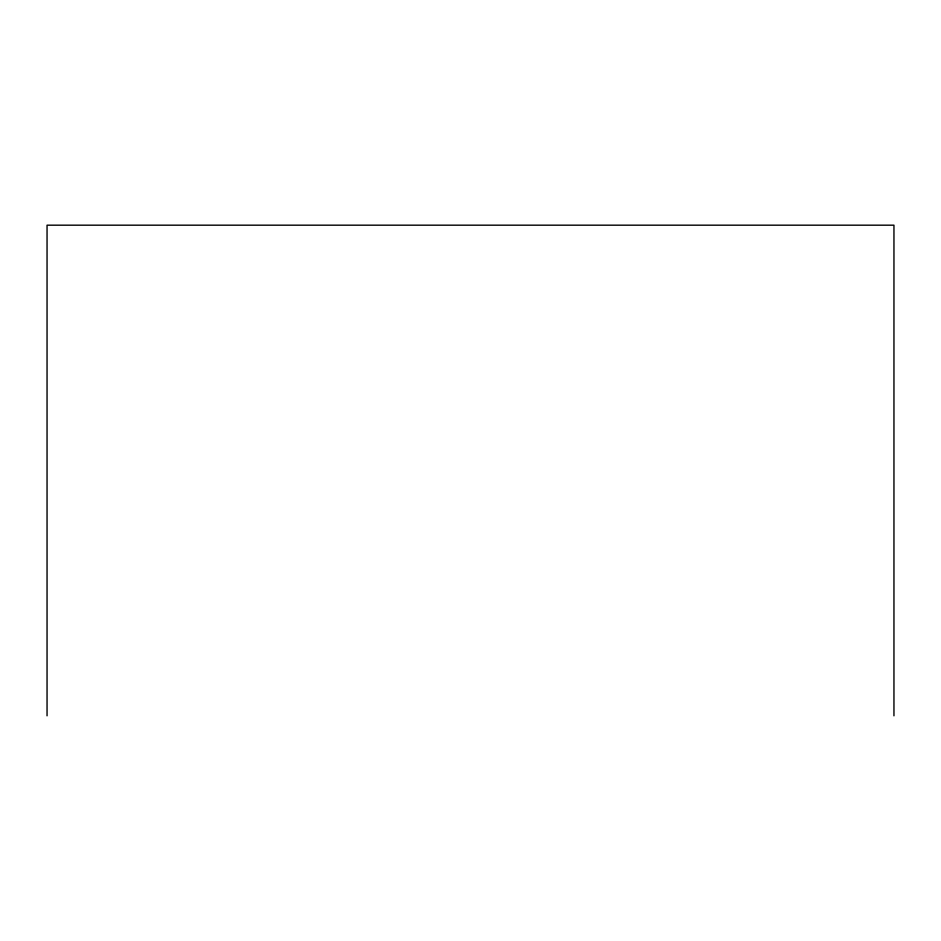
<?xml version="1.0" encoding="UTF-8"?>
<svg xmlns="http://www.w3.org/2000/svg" width="941" height="941" viewBox="0 0 941 941"><rect width="100%" height="100%" fill="white"/><g stroke="black" fill="none" stroke-linecap="round" stroke-linejoin="round"><path stroke-width="1.41" d="M893.95 715.819L893.95 225.181L47.05 225.181L47.05 715.819"/></g></svg>
